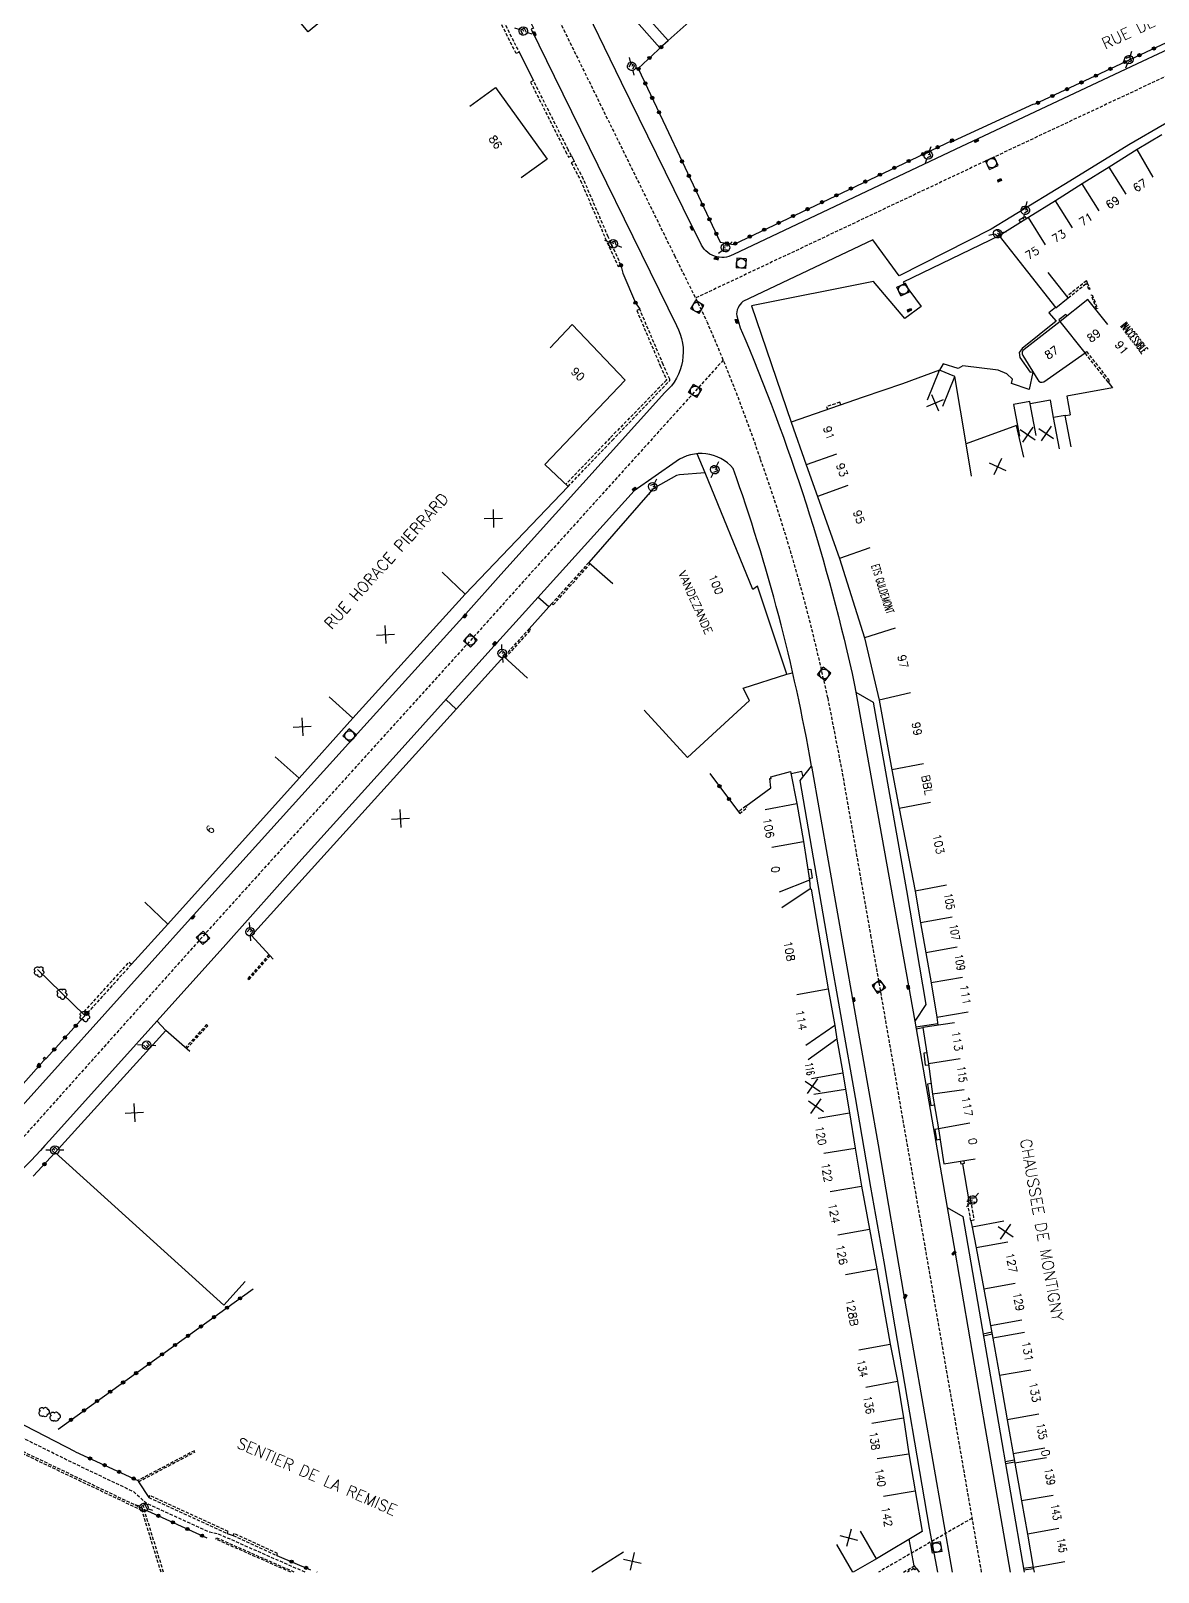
# Model space of a CAD drawing. Header units: millimetres. Extents: x 156998 to 158000, y 123000 to 124000.
# Drawn here: x 157605.7 to 157781.9, y 123000 to 123240.8 of the extents above; entities that cross this region are included whole.
import ezdxf
from ezdxf.enums import TextEntityAlignment as Align

# ---------------------------------------------------------------- set-up
doc = ezdxf.new("R2010")
doc.units = ezdxf.units.MM
doc.linetypes.add('DASHED', pattern=[0.75, 0.5, -0.25])
doc.layers.get('0').update_dxf_attribs({"linetype": 'CONTINUOUS'})
for name, color, linetype in [('W0001', 6, 'DASHED'), ('W0008', 7, 'CONTINUOUS'), ('W0100', 7, 'CONTINUOUS'), ('W0112', 1, 'DASHED'), ('W0300', 7, 'CONTINUOUS'), ('W0302', 3, 'CONTINUOUS'), ('W0322', 7, 'CONTINUOUS'), ('W0334', 7, 'CONTINUOUS'), ('W0400', 7, 'CONTINUOUS'), ('W0420', 7, 'CONTINUOUS'), ('W0471', 7, 'CONTINUOUS'), ('W0984', 7, 'CONTINUOUS'), ('W0989', 7, 'CONTINUOUS'), ('W0991', 7, 'CONTINUOUS'), ('W1102', 7, 'CONTINUOUS')]:
    doc.layers.add(name, color=color, linetype=linetype)
doc.styles.get("Standard").update_dxf_attribs({"font": 'romans.shx', "width": 0.85})

# ---------------------------------------------------------------- blocks, each defined once
blk = doc.blocks.new('t991o')
at = {"color": 0, "linetype": 'Continuous'}
for p, q in [((-1, 1), (1, -1)), ((-1, -1), (1, 1))]:
    blk.add_line(p, q, dxfattribs=at)
blk = doc.blocks.new('t322o')
at = {"color": 0, "linetype": 'Continuous'}
for radius in [0.25, 0.15]:
    blk.add_circle((0, 0), radius, dxfattribs=at)
blk = doc.blocks.new('T471')
for p, q in [((-0.333334, 0.333334), (-0.333334, -0.333334)), ((-0.333334, 0.333334), (0.333334, 0.333334)), ((-0.333334, 0), (0, 0)), ((0.500001, 0.500001), (1.000002, 1.000002)), ((-0.500001, -0.500001), (-1.000002, -1.000002)), ((-0.333334, -0.333334), (0.333334, -0.333334))]:
    blk.add_line(p, q)
blk.add_ellipse((0, 0), major_axis=(0.471405, 0.471405), ratio=1, start_param=5.4977871438, end_param=11.780972451)
blk = doc.blocks.new('T300')
for p, q in [((-0.8, 0.51), (-0.86, 0.34)), ((-0.86, 0.34), (-0.86, 0.17)), ((-0.86, 0.17), (-0.74, 0.06)), ((-0.69, 0.63), (-0.8, 0.51)), ((-0.8, -0.06), (-0.74, 0.06)), ((-0.74, 0.06), (-0.69, 0.11)), ((-0.57, 0.69), (-0.69, 0.63)), ((-0.46, 0.69), (-0.57, 0.69)), ((-0.29, 0.63), (-0.46, 0.69)), ((-0.29, 0.63), (-0.17, 0.74)), ((-0.23, 0.57), (-0.29, 0.63)), ((-0.17, 0.74), (-0.06, 0.8)), ((-0.06, 0.8), (0.06, 0.8)), ((0.06, 0.8), (0.23, 0.74)), ((0.23, 0.74), (0.34, 0.63)), ((0.34, 0.63), (0.4, 0.51)), ((0.46, 0.46), (0.34, 0.46)), ((0.4, 0.51), (0.4, 0.46)), ((0.57, 0.4), (0.46, 0.46)), ((0.57, 0.4), (0.69, 0.29)), ((0.69, 0.29), (0.74, 0.17)), ((0.74, 0.06), (0.69, -0.17)), ((0.74, 0.17), (0.74, 0.06)), ((-0.8, -0.17), (-0.8, -0.06)), ((-0.8, -0.23), (-0.8, -0.17)), ((-0.74, -0.34), (-0.8, -0.23)), ((-0.69, -0.4), (-0.74, -0.34)), ((-0.51, -0.46), (-0.69, -0.4)), ((-0.4, -0.46), (-0.51, -0.46)), ((-0.4, -0.46), (-0.34, -0.46)), ((-0.34, -0.46), (-0.34, -0.4)), ((-0.34, -0.51), (-0.34, -0.46)), ((-0.29, -0.63), (-0.34, -0.51)), ((-0.17, -0.74), (-0.29, -0.63)), ((-0.06, -0.8), (-0.17, -0.74)), ((0.06, -0.8), (-0.06, -0.8)), ((0.17, -0.74), (0.06, -0.8)), ((0.23, -0.69), (0.17, -0.74)), ((0.29, -0.46), (0.23, -0.46)), ((0.29, -0.63), (0.23, -0.69)), ((0.46, -0.4), (0.29, -0.46)), ((0.34, -0.51), (0.29, -0.63)), ((0.34, -0.51), (0.34, -0.46)), ((0.57, -0.34), (0.46, -0.4)), ((0.63, -0.29), (0.57, -0.34)), ((0.69, -0.17), (0.63, -0.29))]:
    blk.add_line(p, q)
blk = doc.blocks.new('T400')
for p, q in [((-0.15, 0.3), (0.15, 0.3)), ((-0.15, -0.25), (-0.15, 0.3)), ((-0.15, 0.15), (0.15, 0.15)), ((-0.15, 0), (0.15, 0)), ((0.15, 0.3), (0.15, -0.25)), ((-0.15, -0.15), (0.15, -0.15)), ((-0.15, -0.25), (-0.15, -0.3)), ((-0.15, -0.3), (0.15, -0.3)), ((0.15, -0.3), (0.15, -0.25))]:
    blk.add_line(p, q)
blk = doc.blocks.new('T420')
for p, q in [((0.75, 0.75), (-0.75, 0.75)), ((-0.75, 0.75), (-0.75, -0.75)), ((0.75, 0.75), (0.75, -0.75)), ((0.75, -0.75), (-0.75, -0.75))]:
    blk.add_line(p, q)
blk.add_ellipse((0, 0), major_axis=(-0.53, 0.53), ratio=1, start_param=3.926991, end_param=10.210176)

msp = doc.modelspace()

# ---------------------------------------------------------------- linework, layer by layer
at = {"layer": 'W0001'}
msp.add_lwpolyline([(157604.77, 123462.05), (157613.88, 123440.88), (157623.36, 123418.72), (157628.73, 123406.17), (157630.94, 123400.68, -0.021797), (157640.61, 123367.47), (157646.54, 123344.64), (157651.08, 123327), (157651.67, 123325.02), (157655.63, 123312.42), (157659.09, 123302.14), (157666.35, 123287.26), (157676, 123267.79), (157687.08, 123245.3), (157687.97, 123242.99), (157706.28, 123205.67), (157711.3, 123195.49, -0.021177), (157719.71, 123173.9, -0.033563), (157730.22, 123136.56), (157732.5, 123124.81), (157736.92, 123099.46), (157744.77, 123054.45), (157754.21, 123000)], format="xyb", dxfattribs=at)
at = {"layer": 'W0001', "flags": 128}
for points in [[(157820.62, 123260.31, -0.052883), (157812.47, 123250.61, -0.087651), (157796.36, 123239.87), (157790.8, 123237.33), (157779.25, 123231.89), (157751.67, 123218.92), (157709.56, 123199.02)], [(157713.9, 123189.35), (157681.63, 123153.61), (157676.16, 123147.5), (157660.23, 123129.89), (157645.66, 123113.81), (157633.58, 123100.43), (157605.98, 123069.56, -0.098423), (157563.66, 123037.84)]]:
    msp.add_lwpolyline(points, format="xyb", dxfattribs=at)
for points in [[(157648.56, 123000), (157643.88, 123002.04), (157634.97, 123005.98), (157633.63, 123006.24), (157623.73, 123010.77), (157621.79, 123012.55), (157611.96, 123017.23), (157603.93, 123021.21), (157596.92, 123024.89), (157585.92, 123030.61), (157567.95, 123039.99)], [(157752.75, 123008.41), (157738.14, 123000)]]:
    msp.add_lwpolyline(points, dxfattribs=at)
at = {"layer": 'W0008'}
for points in [[(157815.89, 123260.3, -0.052876), (157809.94, 123253.25, -0.087786), (157794.86, 123243.21), (157789.26, 123240.64), (157777.69, 123235.2), (157750.11, 123222.23), (157715.51, 123205.85, -0.458601), (157710.35, 123207.67), (157708.99, 123210.32), (157698, 123232.69), (157690.97, 123247.25), (157690.52, 123247.02, -0.538838), (157698.26, 123265.87, 0.018655), (157742.95, 123273.79, 0.014192), (157787.27, 123285.06, -0.013072), (157808.92, 123290.77), (157825.68, 123295.53), (157833, 123299.67), (157857, 123308.37)], [(157634.03, 123258.35, 0.016826), (157656.84, 123259.48, -0.029671), (157669.05, 123260.11, -0.238707), (157677.95, 123253.83), (157684.26, 123241.2), (157683.88, 123241.02), (157687.48, 123233.68), (157706.59, 123194.75, -0.348584), (157704.78, 123184.26), (157679.16, 123155.83), (157673.69, 123149.72), (157657.77, 123132.11), (157643.2, 123116.03), (157631.12, 123102.65), (157603.45, 123071.81, -0.059604), (157583.3, 123053.48, -0.039434), (157562.15, 123040.62)], [(157823.38, 123188.92, 0.099783), (157804.92, 123238.98, 0.380745), (157803.14, 123239.41), (157799.78, 123237.28), (157799.54, 123235.88), (157777.27, 123222.97), (157768.07, 123217.28), (157755.78, 123209.78), (157741.4, 123202.49), (157737.27, 123208.13), (157716.98, 123198.51, 0.248006), (157716, 123196.23), (157716.55, 123194.38, -0.048256), (157734.42, 123138.58), (157734.62, 123137.48), (157737.3, 123135.9), (157742.52, 123106.48), (157745.57, 123088.7), (157743.82, 123086.09), (157748.87, 123056.98), (157751.33, 123055.55), (157756.62, 123024.77), (157760.91, 123000)], [(157747.43, 123000), (157746.13, 123006.86), (157740.74, 123038.35), (157739.04, 123048.48), (157736.95, 123060.13), (157734.57, 123074.13), (157730.31, 123098.32), (157725.94, 123123.65), (157727.69, 123125.92, 0.042829), (157715.45, 123172.39, 0.388602), (157706.52, 123173.51), (157699.98, 123168.94), (157682.99, 123150.14), (157678.54, 123145.16), (157663.29, 123128.21), (157647.61, 123110.84), (157636.16, 123098.07), (157608.61, 123067.42, -0.064262), (157583.47, 123045.49, -0.037804), (157565.16, 123035.09)]]:
    msp.add_lwpolyline(points, format="xyb", dxfattribs=at)
msp.add_lwpolyline([(157612.71, 123018.81), (157576.36, 123037.57)], dxfattribs=at)
at = {"layer": 'W0100'}
for points in [[(157711.95, 123258.24), (157708.9, 123262.21), (157702.57, 123257.35), (157695.08, 123250.67), (157700.06, 123245.08), (157702.58, 123242.31), (157705.3, 123239.26), (157709.04, 123242.58)], [(157674.28, 123229), (157678.34, 123231.92), (157686.38, 123220.72), (157682.31, 123217.8)], [(157782.42, 123224.51), (157778.56, 123222.25), (157774.17, 123219.5), (157770, 123216.9), (157765.81, 123214.24), (157761.58, 123211.6), (157757, 123208.77), (157765.88, 123197.51), (157767.81, 123199.06), (157764.65, 123203.01)], [(157686.86, 123191.28), (157690.31, 123194.9), (157698.59, 123186.21), (157686.03, 123173.05), (157689.65, 123169.6), (157673.58, 123152.76), (157656.04, 123133.4), (157647.63, 123124.03), (157627.13, 123101.22), (157623.52, 123104.68)], [(157747.68, 123187.76), (157741.92, 123185.65), (157735.75, 123183.57), (157724.52, 123179.64), (157726.87, 123172.97), (157728.64, 123168.04), (157732.08, 123158.35), (157735.97, 123145.96), (157738.26, 123136.2), (157740.25, 123125.35), (157741.29, 123119.8), (157741.39, 123119.3), (157743.88, 123106.37), (157744.73, 123101.46), (157745.54, 123096.77), (157746.37, 123092.04), (157747.26, 123086.69), (157752.19, 123087.51)], [(157760.84, 123174.19), (157759.71, 123179.1), (157751.83, 123176.25), (157750.07, 123186.8), (157747.68, 123187.76)], [(157774.71, 123185.03), (157767.56, 123183.73), (157768.1, 123180.78)], [(157768.25, 123175.79), (157767.34, 123180.71), (157765.52, 123180.37), (157765.02, 123183.08), (157761.87, 123182.5), (157761.8, 123182.86), (157759.27, 123182.39), (157760.2, 123177.48)], [(157708.29, 123127.25), (157718, 123136.14), (157717.03, 123138.07), (157723.82, 123140.26), (157719.23, 123154.04), (157718.5, 123153.48), (157711.06, 123171.73), (157707.05, 123171.44), (157706.59, 123171.3), (157703.28, 123169.45), (157702.87, 123169.11), (157692.89, 123157.72), (157696.65, 123154.43)], [(157683.34, 123139.68), (157679.63, 123143.04), (157640.19, 123099.46), (157643.57, 123095.75)], [(157717.41, 123119.67), (157721.32, 123122.5), (157721.2, 123123.99), (157721.37, 123124), (157721.31, 123124.23), (157724.42, 123125.07), (157725.37, 123120.1), (157726.44, 123114.13), (157727.38, 123108.12)], [(157727.38, 123108.12), (157722.61, 123106.25)], [(157727.47, 123106.77), (157723.07, 123103.76)], [(157727.47, 123106.77), (157727.65, 123106.68), (157730.31, 123091.11), (157731.32, 123085.39)], [(157731.32, 123085.39), (157726.79, 123082.25)], [(157750.01, 123085.83), (157745.07, 123085.06), (157745.95, 123079.43), (157746.6, 123074.67), (157747.52, 123069.28), (157748.34, 123063.78), (157753.28, 123064.56)], [(157630.57, 123081.35), (157626.79, 123084.63), (157609.53, 123065.57), (157635.85, 123041.71), (157639.21, 123045.41)], [(157731.67, 123083.26), (157727.16, 123080.04)], [(157731.67, 123083.26), (157732.6, 123078), (157733.01, 123075.45), (157733.64, 123071.78), (157734.53, 123066.22), (157735.52, 123060.3), (157736.74, 123053.59), (157737.91, 123047.4), (157739.99, 123035.61), (157741.1, 123029.84), (157742.06, 123024.11), (157742.9, 123018.48), (157743.86, 123012.7), (157744.96, 123006.33), (157737.84, 123002.1), (157734.2, 123000)], [(157757.72, 123054.84), (157752.81, 123053.91), (157753.43, 123050.64), (157754.61, 123044.2), (157755.65, 123038.51), (157760.57, 123039.4)], [(157760.94, 123037.42), (157756.01, 123036.56), (157757.04, 123030.71), (157758.28, 123023.81), (157759.48, 123017.01), (157760.51, 123011.13), (157761.43, 123005.95), (157762.34, 123000.74), (157762.47, 123000)], [(157734.13, 123000), (157731.66, 123004.3)], [(157698.29, 123003.11), (157693.35, 123000)]]:
    msp.add_lwpolyline(points, dxfattribs=at)
msp.add_lwpolyline([(157642.22, 123248.82), (157652.2, 123257.16), (157659.05, 123248.96), (157649.07, 123240.62)], close=True, dxfattribs=at)
msp.add_lwpolyline([(157773.97, 123194.88), (157770.88, 123198.8), (157766.55, 123195.39), (157760.9, 123191.01, 0.384455), (157760.68, 123190.06), (157763.03, 123186.27, 0.411151), (157764.01, 123185.97), (157770.42, 123190.48)], format="xyb", dxfattribs=at)
at = {"layer": 'W0112'}
for points in [[(157678.89, 123243.66), (157681.99, 123237.44), (157681.55, 123237.22), (157678.44, 123243.44)], [(157690.18, 123221.27), (157689.68, 123222.2), (157684.24, 123233.01), (157683.79, 123232.78), (157689.24, 123221.96), (157689.74, 123221.03)], [(157697.92, 123204.16), (157695.92, 123208.6), (157692.05, 123217.62), (157690.6, 123220.41), (157690.16, 123220.18), (157691.6, 123217.41), (157695.47, 123208.4), (157697.47, 123203.95)], [(157774.03, 123185.9), (157770.42, 123190.48), (157770.65, 123190.66), (157774.26, 123186.08)], [(157687.34, 123151.11), (157693.11, 123157.52), (157692.89, 123157.72), (157687.12, 123151.31)], [(157679.86, 123142.84), (157683.81, 123147.18), (157683.59, 123147.38), (157679.63, 123143.04)], [(157717.41, 123119.67), (157716.28, 123118.76), (157716.47, 123118.53), (157717.6, 123119.43)], [(157614.05, 123087.54), (157621.07, 123095.29), (157621.44, 123094.96), (157614.42, 123087.21)], [(157642.92, 123096.47), (157639.64, 123092.73), (157639.83, 123092.57), (157643.1, 123096.3)], [(157630.06, 123081.78), (157633.37, 123085.37), (157633.18, 123085.54), (157629.88, 123081.95)], [(157606.98, 123079.06), (157607.2, 123079.29), (157606.98, 123079.5), (157606.76, 123079.26)], [(157608.09, 123080.25), (157607.87, 123080.02), (157607.65, 123080.22), (157607.87, 123080.45)], [(157752.54, 123058.07), (157753.07, 123054.98), (157752.58, 123054.89), (157752.04, 123057.99)], [(157636.55, 123006.34), (157624.28, 123011.97), (157624.14, 123011.67), (157636.41, 123006.04)], [(157644.27, 123002.91), (157637.45, 123006.02), (157637.32, 123005.72), (157644.13, 123002.61)]]:
    msp.add_lwpolyline(points, close=True, dxfattribs=at)
for points in [[(157767.81, 123199.06), (157770.83, 123201.47), (157770.64, 123201.7), (157767.62, 123199.29)], [(157770.78, 123201.43), (157771.18, 123200.44), (157771.04, 123200.39), (157770.66, 123201.33)], [(157772.25, 123197.32), (157771.39, 123199.49), (157771.53, 123199.55), (157772.39, 123197.38)], [(157689.65, 123169.6), (157696.57, 123176.81), (157705.54, 123186.15), (157705.56, 123186.34), (157704.52, 123188.66), (157700.85, 123197.29), (157700.39, 123197.09), (157704.06, 123188.46), (157705.05, 123186.26), (157705.04, 123186.21), (157696.2, 123177.16), (157689.29, 123169.94)], [(157732.27, 123182.35), (157732.13, 123182.75), (157730.03, 123182.08), (157730.19, 123181.62)], [(157751.54, 123063.82), (157751.05, 123063.74), (157750.98, 123064.2)], [(157751.47, 123064.27), (157751.54, 123063.82)], [(157626.06, 123000), (157623.1, 123009.62), (157602.91, 123019.24)], [(157603.06, 123019.53), (157623.37, 123009.85), (157626.41, 123000)], [(157631.28, 123018.98), (157622.44, 123014.32), (157622.54, 123014.13), (157631.39, 123018.79)], [(157646.32, 123000), (157634.6, 123005.16), (157634.7, 123005.39), (157646.93, 123000)], [(157742.07, 123000), (157743.75, 123000.97), (157744.07, 123000.55), (157743.83, 123000.37), (157743.67, 123000.58), (157742.67, 123000)]]:
    msp.add_lwpolyline(points, dxfattribs=at)
at = {"layer": 'W0302'}
msp.add_lwpolyline([(157614.13, 123086.95), (157606.75, 123094.14)], dxfattribs=at)
at = {"layer": 'W0322'}
msp.add_line((157609.97, 123022.36), (157640.48, 123044.26), dxfattribs=at)
for points in [[(157790.24, 123242.26), (157762.46, 123229.25)], [(157705.3, 123239.26), (157700.62, 123234.91), (157704.94, 123225.79)], [(157707.46, 123220.37), (157713.43, 123207.77), (157715.48, 123207.42), (157749.65, 123223.67)], [(157697.92, 123204.16), (157698.21, 123202.91)], [(157700.19, 123198.31), (157700.85, 123197.29)], [(157711.82, 123124.77), (157716.28, 123118.76)], [(157614.42, 123087.21), (157608.09, 123080.25)], [(157606.98, 123079.06), (157601.71, 123073.12)], [(157609.53, 123065.57), (157606.1, 123061.84)], [(157612.71, 123018.81), (157622.44, 123014.32)], [(157623.37, 123009.85), (157633.22, 123005.35)], [(157644.13, 123002.61), (157649.42, 123000.39)], [(157650.38, 123000.03), (157650.44, 123000)]]:
    msp.add_lwpolyline(points, dxfattribs=at)
at = {"layer": 'W0334'}
for p, q in [((157622.54, 123014.13), (157624.14, 123011.67)), ((157636.41, 123006.04), (157637.32, 123005.72))]:
    msp.add_line(p, q, dxfattribs=at)
for points in [[(157695.08, 123250.67), (157693.88, 123249.56), (157704, 123238.11), (157705.3, 123239.26)], [(157762.35, 123229.33), (157749.82, 123223.55), (157749.34, 123223.26)], [(157704.94, 123225.79), (157707.46, 123220.37)], [(157690.18, 123221.27), (157690.6, 123220.41)], [(157760.37, 123210.85), (157760.12, 123211.25), (157761.03, 123211.77), (157761.26, 123211.4)], [(157757, 123208.77), (157742.02, 123201.53), (157744.81, 123197.69), (157742.29, 123195.82), (157737.35, 123201.62), (157718.33, 123197.83), (157724.52, 123179.64)], [(157765.83, 123197.57), (157764.77, 123196.73), (157765.9, 123195.4), (157760.58, 123191.17), (157760.11, 123190.54), (157760.22, 123189.75), (157761.83, 123187.44), (157762.27, 123187.51)], [(157767.62, 123196.24), (157767.42, 123196.48), (157766.35, 123195.65), (157766.55, 123195.4)], [(157762.28, 123187.48), (157761.67, 123184.73), (157758.94, 123185.7), (157759.1, 123186.35), (157758.19, 123187.18), (157756.85, 123187.79), (157751.33, 123188.43), (157750.62, 123188.03), (157748.27, 123188.75), (157747.68, 123187.76)], [(157711.06, 123171.73), (157709.83, 123174.71)], [(157687.12, 123151.31), (157683.59, 123147.38)], [(157686.65, 123150.79), (157684.95, 123152.32)], [(157723.82, 123140.26), (157724.65, 123140.47)], [(157670.56, 123136.3), (157672.18, 123134.81)], [(157734.62, 123137.48), (157743.82, 123086.09)], [(157726.39, 123124.24), (157726.2, 123125.1), (157724.49, 123124.7)], [(157727.69, 123125.92), (157738.1, 123066.78), (157742.12, 123043.23), (157749.69, 123000)], [(157727.12, 123109.75), (157727.58, 123109.82), (157727.78, 123108.4), (157727.34, 123108.33)], [(157727.38, 123108.12), (157727.47, 123106.77)], [(157627.13, 123101.22), (157621.44, 123094.96)], [(157626.79, 123084.63), (157625.4, 123086.11)], [(157743.98, 123085.19), (157747.41, 123085.73)], [(157744.03, 123084.89), (157745.07, 123085.06)], [(157745.69, 123081.12), (157745.22, 123081.05), (157745.47, 123079.19), (157745.98, 123079.25)], [(157746.38, 123076.32), (157745.8, 123076.24), (157746.33, 123072.89), (157746.89, 123072.99)], [(157747.52, 123069.24), (157746.94, 123069.15), (157747.22, 123067.56), (157747.76, 123067.64)], [(157748.87, 123056.98), (157750.06, 123050.16), (157754.83, 123022.42), (157758.72, 123000)], [(157755.84, 123037.49), (157754.49, 123037.17)], [(157755.91, 123037.2), (157754.56, 123036.88)], [(157759.39, 123017.5), (157757.93, 123017.23)], [(157759.45, 123017.2), (157757.98, 123016.93)], [(157743.75, 123000.97), (157742.95, 123005.14)], [(157762.33, 123000.79), (157760.81, 123000.58)], [(157762.38, 123000.5), (157760.86, 123000.29)]]:
    msp.add_lwpolyline(points, dxfattribs=at)
at = {"layer": 'W0334', "flags": 128}
for points in [[(157681.99, 123237.44), (157684.24, 123233.01)], [(157698.21, 123202.91), (157700.19, 123198.31)], [(157774.03, 123185.9), (157774.71, 123185.03)], [(157767.34, 123180.71), (157768.1, 123180.78)], [(157731.32, 123085.39), (157731.67, 123083.26)], [(157747.26, 123086.69), (157747.45, 123085.43)], [(157607.2, 123079.29), (157607.87, 123080.02)], [(157751.29, 123063.78), (157752.29, 123058.03)], [(157752.58, 123054.89), (157752.81, 123053.91)], [(157755.65, 123038.51), (157756.01, 123036.56)], [(157744.07, 123000.55), (157744.49, 123000)]]:
    msp.add_lwpolyline(points, dxfattribs=at)
at = {"layer": 'W1102'}
for p, q in [((157781.09, 123217.94), (157778.56, 123222.25)), ((157776.83, 123215.26), (157774.17, 123219.5)), ((157772.64, 123212.66), (157770, 123216.9)), ((157768.49, 123210.02), (157765.81, 123214.24)), ((157764.23, 123207.36), (157761.58, 123211.6)), ((157770.42, 123190.48), (157766.55, 123195.39)), ((157745.83, 123183.11), (157747.68, 123187.76)), ((157748.21, 123182.16), (157750.07, 123186.8)), ((157762.78, 123177.58), (157761.87, 123182.5)), ((157766.43, 123175.46), (157765.52, 123180.37)), ((157731.58, 123174.63), (157726.87, 123172.97)), ((157752.67, 123171.23), (157751.83, 123176.25)), ((157733.35, 123169.73), (157728.64, 123168.04)), ((157736.79, 123160.03), (157732.08, 123158.35)), ((157669.96, 123156.21), (157673.58, 123152.76)), ((157740.74, 123147.45), (157735.97, 123145.96)), ((157652.34, 123136.76), (157656.04, 123133.4)), ((157743.13, 123137.35), (157738.26, 123136.2)), ((157701.53, 123134.63), (157708.29, 123127.25)), ((157643.91, 123127.36), (157647.63, 123124.03)), ((157745.16, 123126.26), (157740.25, 123125.35)), ((157720.46, 123119.16), (157725.37, 123120.1)), ((157746.3, 123120.23), (157741.39, 123119.3)), ((157721.51, 123113.25), (157726.44, 123114.13)), ((157748.79, 123107.32), (157743.88, 123106.37)), ((157749.65, 123102.3), (157744.73, 123101.46)), ((157750.47, 123097.62), (157745.54, 123096.77)), ((157751.29, 123092.9), (157746.37, 123092.04)), ((157725.38, 123090.26), (157730.31, 123091.11)), ((157750.89, 123080.2), (157745.95, 123079.43)), ((157727.67, 123077.13), (157732.6, 123078)), ((157728.07, 123074.65), (157733.01, 123075.45)), ((157751.56, 123075.35), (157746.6, 123074.67)), ((157728.71, 123070.93), (157733.64, 123071.78)), ((157752.45, 123070.12), (157747.52, 123069.28)), ((157729.59, 123065.43), (157734.53, 123066.22)), ((157730.58, 123059.48), (157735.52, 123060.3)), ((157731.82, 123052.69), (157736.74, 123053.59)), ((157758.34, 123051.57), (157753.43, 123050.64)), ((157732.99, 123046.48), (157737.91, 123047.4)), ((157759.53, 123045.11), (157754.61, 123044.2)), ((157735.07, 123034.73), (157739.99, 123035.61)), ((157761.96, 123031.57), (157757.04, 123030.71)), ((157736.19, 123028.89), (157741.1, 123029.84)), ((157737.13, 123023.29), (157742.06, 123024.11)), ((157763.2, 123024.69), (157758.28, 123023.81)), ((157737.95, 123017.74), (157742.9, 123018.48)), ((157764.14, 123019.36), (157759.22, 123018.49)), ((157764.4, 123017.88), (157759.48, 123017.01)), ((157738.93, 123011.88), (157743.86, 123012.7)), ((157765.43, 123011.99), (157760.51, 123011.13)), ((157737.84, 123002.1), (157735.35, 123006.43)), ((157766.35, 123006.83), (157761.43, 123005.95)), ((157767.27, 123001.61), (157762.34, 123000.74))]:
    msp.add_line(p, q, dxfattribs=at)

# ---------------------------------------------------------------- block references
at = {"layer": 'W0300'}
for p, rotation in [((157606.97, 123093.92), 135.7913439975502), ((157610.55, 123090.44), 135.7913439975502), ((157614.13, 123086.95), 135.7913439975502), ((157607.69, 123025.02), 216.7813152394882), ((157609.4, 123024.3), 216.7813152394882)]:
    msp.add_blockref('T300', p, dxfattribs=dict(at, rotation=rotation))
at = {"layer": 'W0322'}
for p, rotation in [((157704.21, 123238.24), 222.848354718332), ((157778.92, 123236.96), 205.1052904401112), ((157781.18, 123238.02), 205.1052904401112), ((157700.66, 123234.82), 295.3495290346004), ((157702.38, 123236.54), 222.848354718332), ((157774.39, 123234.84), 205.1052904401112), ((157776.66, 123235.9), 205.1052904401112), ((157701.73, 123232.56), 295.3495290346004), ((157769.86, 123232.72), 205.1052904401112), ((157772.13, 123233.78), 205.1052904401112), ((157702.8, 123230.3), 295.3495290346004), ((157763.07, 123229.54), 205.1052904401112), ((157765.34, 123230.6), 205.1052904401112), ((157767.6, 123231.66), 205.1052904401112), ((157703.87, 123228.04), 295.3495290346004), ((157747.39, 123222.59), 205.4335335803562), ((157749.65, 123223.67), 205.4335335803562), ((157707.46, 123220.37), 295.3702697680793), ((157742.87, 123220.45), 205.4335335803562), ((157745.13, 123221.52), 205.4335335803562), ((157708.53, 123218.12), 295.3702697680793), ((157738.36, 123218.3), 205.4335335803562), ((157740.62, 123219.37), 205.4335335803562), ((157709.6, 123215.86), 295.3702697680793), ((157731.58, 123215.08), 205.4335335803562), ((157733.84, 123216.15), 205.4335335803562), ((157736.1, 123217.23), 205.4335335803562), ((157710.67, 123213.6), 295.3702697680793), ((157727.07, 123212.93), 205.4335335803562), ((157729.33, 123214.01), 205.4335335803562), ((157711.74, 123211.34), 295.3702697680793), ((157722.55, 123210.78), 205.4335335803562), ((157724.81, 123211.86), 205.4335335803562), ((157712.81, 123209.08), 295.3702697680793), ((157718.04, 123208.64), 205.4335335803562), ((157720.3, 123209.71), 205.4335335803562), ((157714.46, 123207.59), 346.3737630389013), ((157715.78, 123207.56), 205.4335335803562), ((157697.92, 123204.16), 283.0911365799572), ((157700.19, 123198.31), 302.7339425126902), ((157713.3, 123122.78), 306.5654820320725), ((157714.79, 123120.77), 306.5654820320725), ((157612.74, 123085.36), 227.6872977958782), ((157614.42, 123087.21), 227.6872977958782), ((157611.06, 123083.51), 227.6872977958782), ((157609.37, 123081.66), 227.6872977958782), ((157606.98, 123079.06), 228.4138614472002), ((157607.84, 123063.73), 227.4478942048632), ((157638.4, 123042.77), 35.6718605407489), ((157634.34, 123039.85), 35.6718605407489), ((157636.37, 123041.31), 35.6718605407489), ((157630.28, 123036.93), 35.6718605407489), ((157632.31, 123038.39), 35.6718605407489), ((157628.25, 123035.48), 35.6718605407489), ((157624.19, 123032.56), 35.6718605407489), ((157626.22, 123034.02), 35.6718605407489), ((157620.13, 123029.64), 35.6718605407489), ((157622.16, 123031.1), 35.6718605407489), ((157618.1, 123028.19), 35.6718605407489), ((157614.03, 123025.27), 35.6718605407489), ((157616.06, 123026.73), 35.6718605407489), ((157612, 123023.81), 35.6718605407489), ((157614.98, 123017.76), 335.2299045786733), ((157617.25, 123016.72), 335.2299045786733), ((157619.52, 123015.67), 335.2299045786733), ((157621.79, 123014.62), 335.2299045786733), ((157625.64, 123008.81), 335.4295994196212), ((157627.92, 123007.78), 335.4295994196212), ((157630.19, 123006.74), 335.4295994196212), ((157632.46, 123005.7), 335.4295994196212), ((157646.44, 123001.65), 337.2014166601663), ((157648.74, 123000.68), 337.2014166601663)]:
    msp.add_blockref('t322o', p, dxfattribs=dict(at, rotation=rotation))
at = {"layer": 'W0400'}
for p, rotation in [((157684.39, 123240.35), 26.56354367574323), ((157753.44, 123223.58), 295.3649781193822), ((157757.06, 123217.42), 295.3649781193822), ((157709.01, 123209.96), 26.15474225366521), ((157712.83, 123205.19), 76.23247764120104), ((157742.97, 123197.14), 294.9461319605803), ((157716, 123195.43), 16.43812786405927), ((157700, 123169.21), 309.2852390744022), ((157673.55, 123149.38), 318.1857935997353), ((157678.2, 123145.05), 318.2480288449271), ((157631.03, 123102.33), 317.9142274544012), ((157742.79, 123091.38), 10.15468134457525), ((157734.28, 123089.46), 9.708854099614205), ((157749.95, 123049.84), 134.035408832045), ((157742.33, 123043.07), 335.3309046143672)]:
    msp.add_blockref('T400', p, dxfattribs=dict(at, rotation=rotation))
at = {"layer": 'W0420'}
for p, rotation in [((157755.85, 123220.11), 205.3649781193822), ((157716.7, 123204.44), 356.2002463572922), ((157742.02, 123200.37), 204.9461319605802), ((157709.86, 123197.63), 239.0489296073872), ((157709.5, 123184.52), 239.0489296073872), ((157674.37, 123145.54), 228.1857935997353), ((157729.67, 123140.3), 232.4387822863052), ((157655.52, 123130.7), 227.8148076350082), ((157632.61, 123099.09), 133.2875164349553), ((157738.19, 123091.46), 34.80510773037673), ((157747.21, 123003.85), 279.7515133020942)]:
    msp.add_blockref('T420', p, dxfattribs=dict(at, rotation=rotation))
at = {"layer": 'W0471'}
for p, rotation in [((157682.67, 123240.74), 296.5635436757432), ((157777.26, 123236.28), 204.5966366112292), ((157699.6, 123235.23), 239.0489296073872), ((157745.9, 123221.38), 205.1911961701202), ((157761.08, 123212.75), 212.0190163373843), ((157696.71, 123207.49), 293.2372611970463), ((157756.76, 123209.1), 147.4822485108523), ((157714.24, 123206.9), 356.2002463572922), ((157712.57, 123172.23), 199.0742369878351), ((157702.88, 123169.54), 199.0742369878351), ((157679.36, 123143.52), 228.2480288449272), ((157639.97, 123100.05), 227.9200668362632), ((157623.81, 123082.32), 133.2875164349553), ((157609.47, 123065.94), 315.7913439976082), ((157752.83, 123058.14), 3.37908610562444), ((157623.38, 123010.1), 297.7933897139602)]:
    msp.add_blockref('T471', p, dxfattribs=dict(at, rotation=rotation))
at = {"layer": 'W0991'}
for p, rotation in [((157747.02, 123182.64), 68.20510961320178), ((157761.45, 123177.71), 280.5018056358421), ((157764.35, 123177.87), 280.501805635914), ((157756.75, 123172.71), 289.8724569863227), ((157677.97, 123164.61), 316.3446071459995), ((157661.12, 123146.46), 317.8148076343827), ((157648.12, 123132.06), 318.1042947832071), ((157663.46, 123117.72), 317.8458149341807), ((157727.87, 123075.9), 9.207331996987847), ((157728.39, 123072.79), 9.690107161377972), ((157621.89, 123071.78), 317.8102104549405), ((157758.03, 123053.2), 10.6905741852602), ((157733.5, 123005.37), 299.9212842839162), ((157699.7, 123001.71), 32.21756610129036)]:
    msp.add_blockref('t991o', p, dxfattribs=dict(at, rotation=rotation))

# ---------------------------------------------------------------- texts
at = {"layer": 'W0984'}
for s, rotation, width, p in [('INACCESSIBLE', 308.2352, 0.4, (157778.11, 123192.83)), ('ETS GULDEMONT', 287.4132, 0.5, (157738.81, 123153.61))]:
    msp.add_text(s, height=1.25, rotation=rotation, dxfattribs=dict(at, width=width)).set_placement(p, align=Align.MIDDLE)
for s, rotation, p in [('VANDEZANDE', 293.8439, (157709.56, 123151.48)), ('BBL', 280.7263, (157745.78, 123122.97))]:
    msp.add_text(s, height=1.25, rotation=rotation, dxfattribs=at).set_placement(p, align=Align.MIDDLE)
at = {"layer": 'W0989'}
for s, rotation, p in [('RUE DEVILLEZ', 25.1778, (157780.55, 123242.11)), ('RUE HORACE PIERRARD', 47.9639, (157661.27, 123157.96)), ('CHAUSSEE DE MONTIGNY', 280.1832, (157763.67, 123053.46)), ('SENTIER DE LA REMISE', 336.4605, (157650.44, 123014.93))]:
    msp.add_text(s, height=1.75, rotation=rotation, dxfattribs=at).set_placement(p, align=Align.MIDDLE)
at = {"layer": 'W0991'}
for s, rotation, p in [('86', 305.6564, (157678.3, 123223.4)), ('67', 32.0887, (157778.99, 123216.62)), ('69', 31.8964, (157774.74, 123213.96)), ('71', 32.3886, (157770.57, 123211.34)), ('73', 32.019, (157766.35, 123208.69)), ('75', 32.019, (157762.18, 123206.08)), ('89', 38.2352, (157771.81, 123193.17)), ('87', 35.1625, (157765.2, 123190.52)), ('91', 308.2352, (157776.15, 123191.28)), ('90', 316.3446, (157691.19, 123187.14)), ('91', 289.3856, (157730.41, 123177.97)), ('93', 289.8368, (157732.46, 123172.19)), ('95', 289.5471, (157735.09, 123164.83)), ('100', 292.166, (157712.77, 123154.29)), ('97', 283.2059, (157741.98, 123142.25)), ('99', 280.3716, (157744.16, 123131.74)), ('6', 48.0637, (157633.72, 123116.02)), ('106', 280.0896, (157720.98, 123116.25)), ('103', 280.9143, (157747.55, 123113.75)), ('0', 278.8869, (157722.06, 123109.77)), ('108', 279.7089, (157724.23, 123097.01)), ('111', 279.4767, (157751.74, 123090.2)), ('114', 279.954, (157726.09, 123086.25)), ('113', 278.8832, (157750.46, 123082.99)), ('117', 279.6612, (157752, 123072.75)), ('0', 278.4799, (157752.87, 123067.3)), ('124', 280.3519, (157731.21, 123056.06)), ('126', 280.6539, (157732.41, 123049.59)), ('127', 280.4573, (157758.94, 123048.33)), ('128B', 280.0256, (157734.03, 123040.6)), ('131', 279.9174, (157761.45, 123034.5)), ('133', 280.1814, (157762.58, 123028.13)), ('0', 280.0309, (157764.27, 123018.62)), ('142', 279.7515, (157739.48, 123008.67))]:
    msp.add_text(s, height=1.25, rotation=rotation, dxfattribs=at).set_placement(p, align=Align.MIDDLE)
for s, rotation, width, p in [('105', 279.7457, 0.8, (157749.23, 123104.79)), ('107', 279.8655, 0.8, (157750.06, 123099.97)), ('109', 279.8717, 0.8, (157750.88, 123095.25)), ('116', 279.9699, 0.6, (157727.41, 123078.61)), ('115', 277.7348, 0.8, (157751.22, 123077.79)), ('120', 279.1437, 0.95, (157729.15, 123068.19)), ('122', 279.4597, 0.95, (157730.09, 123062.43)), ('129', 280.2696, 0.9, (157760.05, 123042.25)), ('134', 280.9039, 0.85, (157735.63, 123031.82)), ('136', 279.4787, 0.9, (157736.65, 123026.14)), ('135', 280.0309, 0.8, (157763.67, 123022.02)), ('138', 278.4766, 0.9, (157737.54, 123020.51)), ('140', 279.4692, 0.9, (157738.45, 123014.78)), ('139', 279.9063, 0.85, (157764.92, 123014.94)), ('143', 280.0878, 0.8, (157765.89, 123009.41)), ('145', 279.9481, 0.7, (157766.81, 123004.2))]:
    msp.add_text(s, height=1.25, rotation=rotation, dxfattribs=dict(at, width=width)).set_placement(p, align=Align.MIDDLE)

doc.saveas('drawing.dxf')
